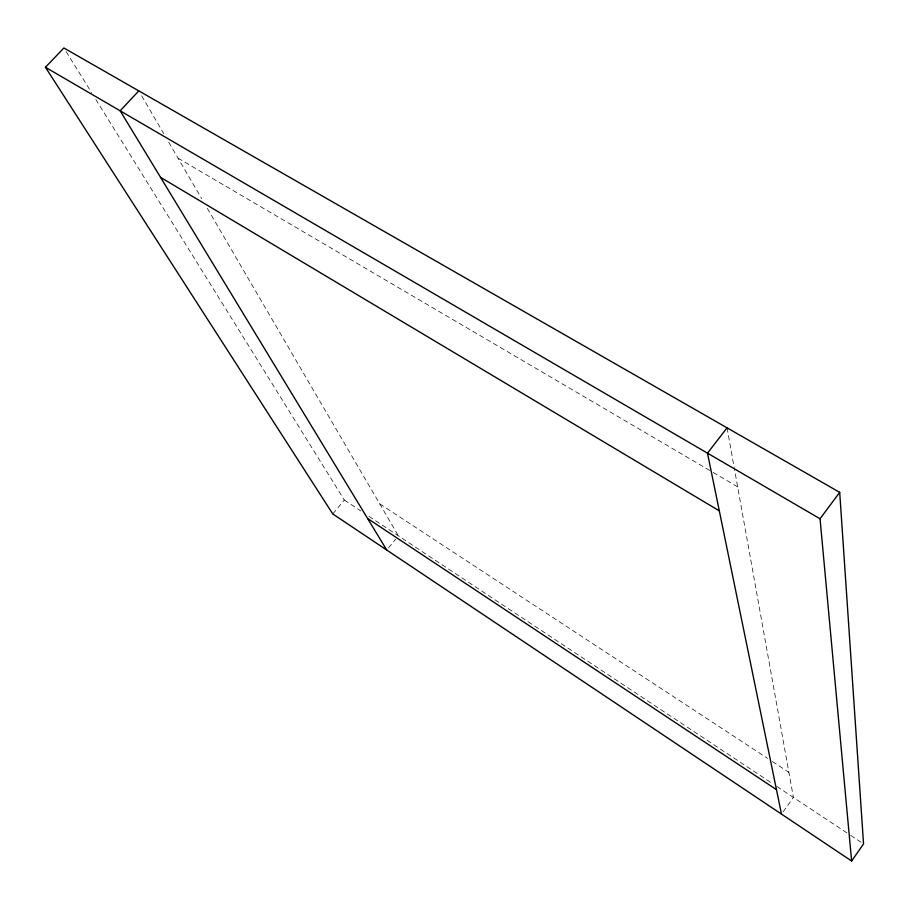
<?xml version="1.0" encoding="UTF-8"?>
<svg xmlns="http://www.w3.org/2000/svg" width="909" height="909" viewBox="0 0 909 909"><rect width="100%" height="100%" fill="white"/><g stroke="black" fill="none" stroke-linecap="round" stroke-linejoin="round"><path stroke-width="0.68" stroke-dasharray="4.54 3.41" d="M783.081 811.885L793.398 797.443L734.449 468.999M388.541 547.866L395.699 539.105M332.762 513.937L344.329 500.018L95.297 98.615M178.062 158.2L711.94 471.737M713.167 472.453L737.654 486.838M379.701 503.813L767.548 758.367M772.298 761.481L788.898 772.377M344.329 500.018L360.771 510.915M368.997 516.369L772.116 783.342M776.843 786.478L849.517 834.61M850.688 835.382L863.55 843.893M66.13 51.597L91.559 92.582M141.645 95.763L163.779 133.714M168.71 142.168L201.662 198.639M207.343 208.377L398.381 535.821M727.064 427.844L734.199 467.624"/><path stroke-width="1.36" d="M851.619 861.016L863.55 843.893L839.7 492.36L63.891 47.984L45.45 67.266L332.762 513.937L851.619 861.016L820.043 518.766L839.7 492.36M727.064 427.844L707.486 453.159L781.49 814.112M138.793 90.889L120.17 110.818L386.757 550.059M45.45 67.266L820.043 518.766M160.541 177.335L719.326 510.858M367.6 518.494L776.491 789.671"/></g></svg>
